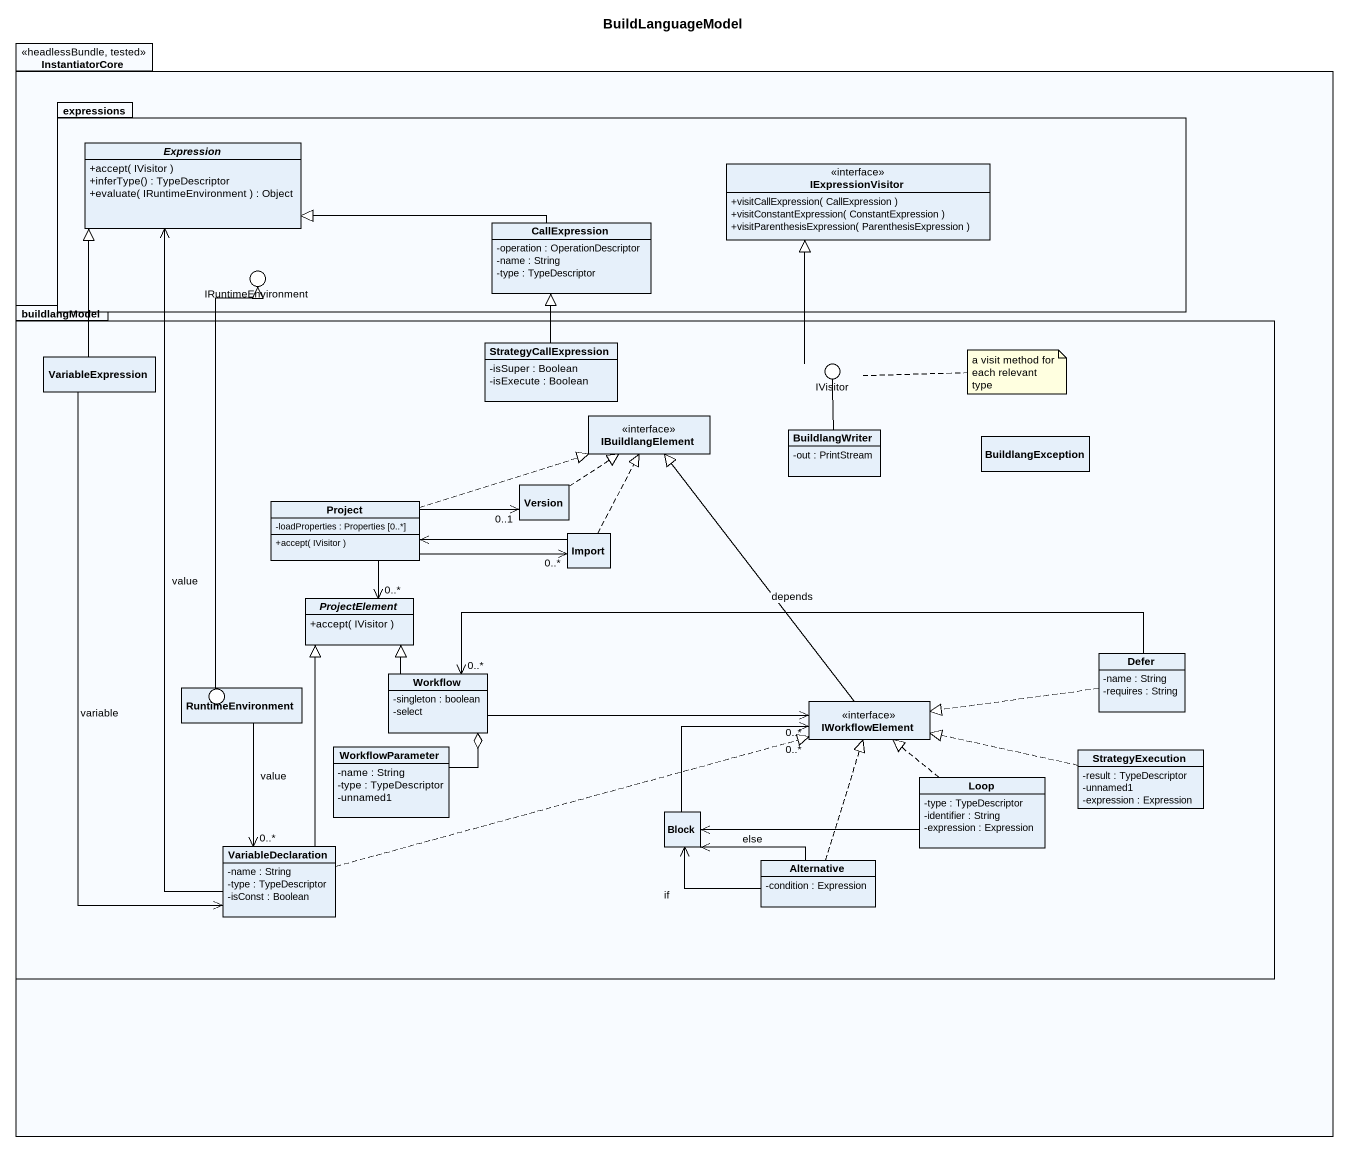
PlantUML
@startuml
title BuildLanguageModel
allowmixing
hide circle
hide empty members
skinparam classAttributeIconSize 0
package InstantiatorCore <<headlessBundle, tested>> {
  package expressions {
    abstract class Expression {
      +accept( IVisitor )
      +inferType() : TypeDescriptor
      +evaluate( IRuntimeEnvironment ) : Object
    }
    interface IExpressionVisitor {
      +visitCallExpression( CallExpression )
      +visitConstantExpression( ConstantExpression )
      +visitParenthesisExpression( ParenthesisExpression )
    }
    class CallExpression {
      -operation : OperationDescriptor
      -name : String
      -type : TypeDescriptor
    }
  }
  package buildlangModel {
    class VariableExpression
    class StrategyCallExpression {
      -isSuper : Boolean
      -isExecute : Boolean
    }
    interface IBuildlangElement
    class BuildlangWriter {
      -out : PrintStream
    }
    class BuildlangException
    class Project {
      -loadProperties : Properties [0..*]
      +accept( IVisitor )
    }
    class Version
    class Import
    abstract class ProjectElement {
      +accept( IVisitor )
    }
    class Workflow {
      -singleton : boolean
      -select
    }
    class Defer {
      -name : String
      -requires : String
    }
    class RuntimeEnvironment
    interface IWorkflowElement
    class WorkflowParameter {
      -name : String
      -type : TypeDescriptor
      -unnamed1
    }
    class StrategyExecution {
      -result : TypeDescriptor
      -unnamed1
      -expression : Expression
    }
    class Block
    class "Loop" as Loop_ {
      -type : TypeDescriptor
      -identifier : String
      -expression : Expression
    }
    class VariableDeclaration {
      -name : String
      -type : TypeDescriptor
      -isConst : Boolean
    }
    class Alternative {
      -condition : Expression
    }
  }
}
() IRuntimeEnvironment
() IVisitor
() " " as lollipop1
expressions -left- IRuntimeEnvironment
buildlangModel -up- IVisitor
RuntimeEnvironment -left- lollipop1
CallExpression -left-|> Expression
VariableExpression -up-|> Expression
VariableExpression --> VariableDeclaration : variable
StrategyCallExpression -up-|> CallExpression
IVisitor -up-|> IExpressionVisitor
BuildlangWriter -up- IVisitor
Project .right.|> IBuildlangElement
Project -right-> "0..1" Version
Project -right-> "0..*" Import
Project --> "0..*" ProjectElement
Version .up.|> IBuildlangElement
Import .up.|> IBuildlangElement
Import -left-> Project
Workflow -up-|> ProjectElement
Workflow -right-> "0..*" IWorkflowElement
Workflow o-- WorkflowParameter
Defer -left-> "0..*" Workflow : depends
Defer .left.|> IWorkflowElement
RuntimeEnvironment --> "0..*" VariableDeclaration : value
lollipop1 -up-|> IRuntimeEnvironment
IWorkflowElement -up-|> IBuildlangElement
StrategyExecution .left.|> IWorkflowElement
Block -right-> "0..*" IWorkflowElement
Loop_ .up.|> IWorkflowElement
Loop_ -left-> Block
VariableDeclaration -up-> Expression : value
VariableDeclaration -up-|> ProjectElement
VariableDeclaration .right.|> IWorkflowElement
Alternative .up.|> IWorkflowElement
Alternative -left-> Block : if
Alternative -left-> Block : else
note right of IVisitor : a visit method for each relevant type
@enduml
